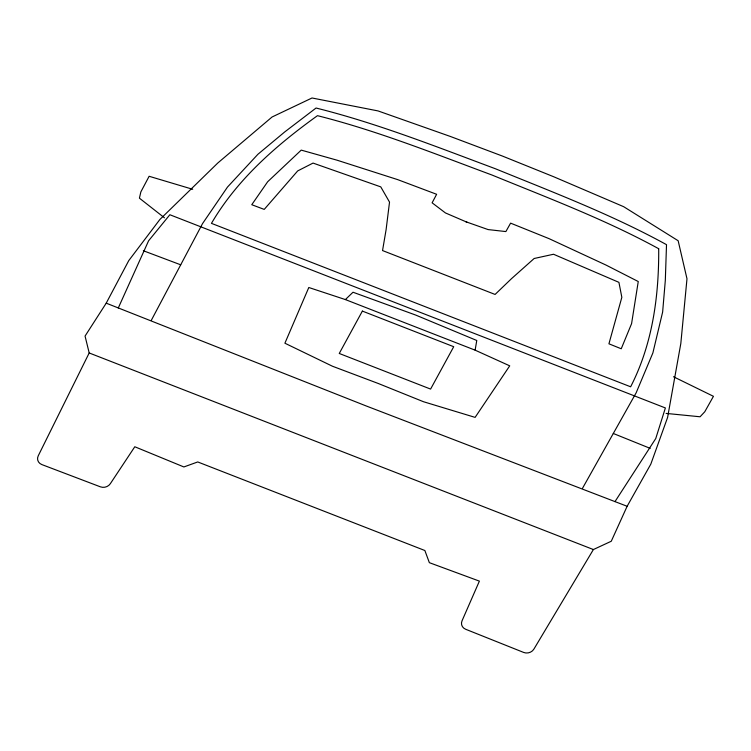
<?xml version="1.0" encoding="UTF-8"?>
<svg xmlns="http://www.w3.org/2000/svg" width="751" height="751" viewBox="0 0 751 751"><rect width="100%" height="100%" fill="white"/><g stroke="black" fill="none" stroke-linecap="round" stroke-linejoin="round"><path stroke-width="1.13" d="M475.12 350.163L476.772 340.485L415.613 315.035L353.008 292.233L345.376 299.574L308.802 287.502L284.901 343.216L332.486 366.244L378.269 383.489L423.498 401.729L475.111 417.378L509.722 365.84L475.12 350.163L345.376 299.574M118.301 307.948L148.595 240.789L169.857 214.739L665.386 407.953L655.754 438.537L614.994 501.612M627.132 506.277L611.267 541.246L593.393 549.544L533.895 649.117A7.726 6.768 -13 0 1 523.672 652.441L465.667 629.263A7.726 6.768 -13 0 1 462.015 620.87L479.391 581.124L429.356 562.668L424.859 550.511L197.738 461.949L183.882 466.953L134.795 446.761L110.303 483.738A7.726 6.768 -13 0 1 100.381 486.826L41.868 464.587A7.726 6.768 -13 0 1 38.226 455.848L89.191 352.961L85.06 336.072L106.22 303.169L128.778 260.578L159.869 219.499L217.818 162.986L272.069 116.996L312.022 97.987L378.035 110.923L450.431 136.485L502.363 156.039L553.665 176.738L623.668 206.694L678.153 240.742L686.987 278.781L680.819 343.517L667.592 417.462L650.817 464.127L627.132 506.277L366.037 405.897L106.22 303.169M151.383 320.179L202.517 223.638L227.487 187.065L257.94 154.255L284.685 131.969L316.058 108.022C377.406 123.324 436.275 146.698 495.425 168.759C553.196 192.322 611.727 214.57 666.512 244.666L665.32 280.376L662.635 312.05L652.882 352.923L636.191 392.726L582.513 488.281M666.099 413.407L700.073 416.777L704.767 411.773L713.45 396.312L673.478 376.749M192.688 189.28L149.13 176.278L140.859 191.899L139.414 198.17L164.488 217.828M465.798 221.733L488.112 229.581L505.874 231.571L510.605 223.141L549.075 238.658L605.982 265.056L638.256 281.531L631.582 323.643L621.237 348.774L608.93 343.808L621.837 297.312L618.918 282.348L553.534 254.251L534.158 258.494L511.506 278.659L495.087 294.448L382.541 250.562L386.089 229.759L389.525 202.103L380.776 186.886L313.045 163.08L297.687 170.918L264.23 209.407L251.763 204.713L267.666 181.751L301.226 150.116L337.002 160.179L397.692 179.63L436.631 194.293L432.116 202.817L445.437 212.937L466.981 222.202M143.328 250.731L180.709 264.812M89.191 352.961L593.393 549.544M613.295 433.477L650.225 448.375M658.702 248.731C659.012 296.129 652.525 344.174 630.633 386.793L211.453 223.357C237.307 179.151 276.34 145.243 317.466 115.673C377.162 130.674 434.397 153.636 491.999 175.03C548.221 198.048 605.306 219.517 658.702 248.731M362.376 311.092L339.255 353.468L430.595 389.084L453.717 346.709L362.376 311.092"/></g></svg>
